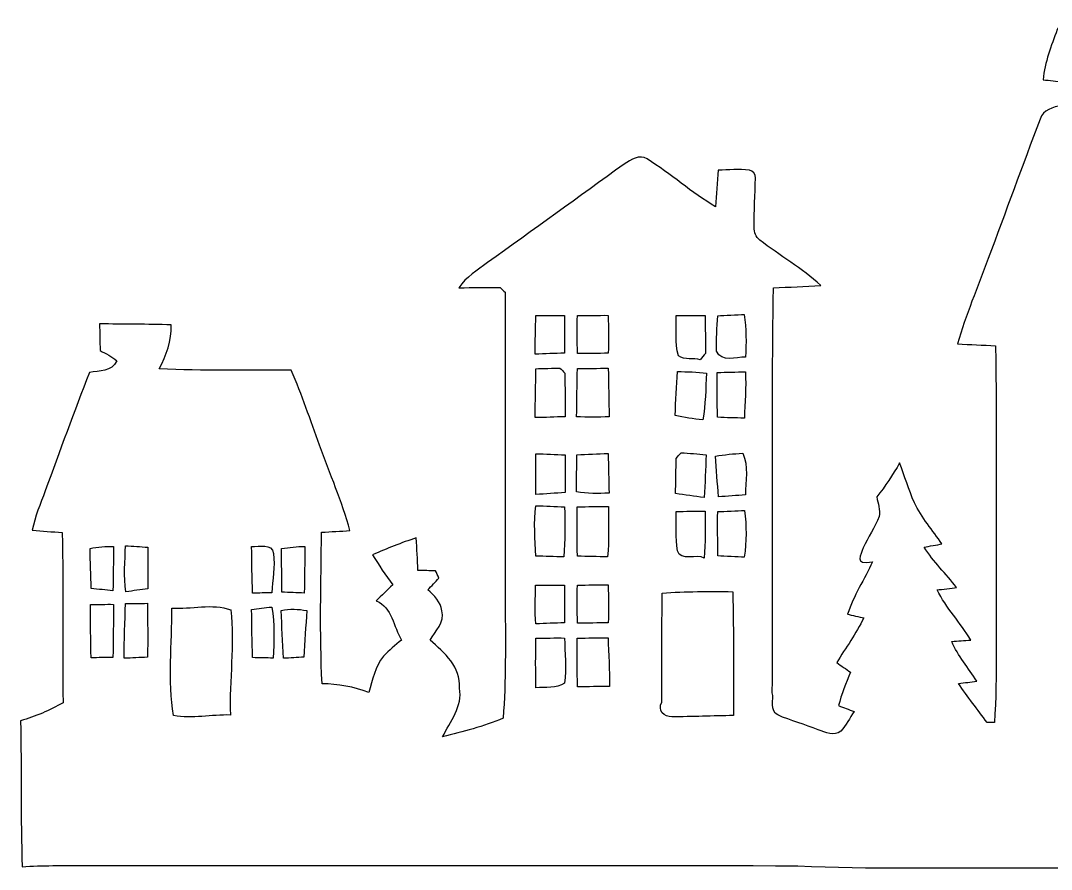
# Model space of a CAD drawing. Header units: centimetres. Extents: x -15.5 to 15.8, y -13.7 to 12.7.
# Drawn here: x -15.55 to 0.23, y -13.69 to -0.7 of the extents above; entities that cross this region are included whole.
import ezdxf

# ---------------------------------------------------------------- set-up
doc = ezdxf.new("R2010")
doc.units = ezdxf.units.CM
doc.header["$MEASUREMENT"] = 0
doc.layers.add('Layer 1', color=7, linetype='Continuous')

msp = doc.modelspace()

# ---------------------------------------------------------------- linework, layer by layer
at = {"layer": 'Layer 1', "color": 250}
for points, knots in [([(0.3175, -0.83644), (0.36195, -0.6985), (0.54328, -0.7553), (0.65511, -0.74013), (0.65511, -0.74013), (0.66569, -0.86395), (0.67628, -0.98884), (0.68897, -1.11301), (0.68897, -1.11301), (0.71014, -1.10808), (0.75247, -1.09784), (0.77364, -1.09291), (0.77364, -1.09291), (0.77717, -0.98354), (0.76694, -0.87136), (0.80116, -0.76588), (0.80116, -0.76588), (0.88759, -0.72461), (0.98637, -0.73589), (1.07915, -0.73448), (1.07915, -0.73448), (1.08797, -0.87066), (1.09573, -1.00789), (1.10843, -1.14406), (1.10843, -1.14406), (1.13453, -1.14476), (1.18745, -1.14618), (1.21391, -1.14688), (1.21391, -1.14688), (1.21814, -1.04916), (1.22661, -0.85372), (1.23084, -0.756), (1.23084, -0.756), (1.30528, -0.74507), (1.38007, -0.73237), (1.45591, -0.73378), (1.45591, -0.73378), (1.55681, -1.01812), (1.70286, -1.28905), (1.72508, -1.59667), (1.72508, -1.59667), (1.64747, -1.61819), (1.57021, -1.64077), (1.49366, -1.66511), (1.49366, -1.66511), (1.49613, -1.78047), (1.50283, -1.90077), (1.50918, -2.01718), (1.50918, -2.01718), (2.59609, -2.05387), (3.68476, -1.99355), (4.77132, -2.05493), (4.77132, -2.05493), (5.03802, -2.81164), (5.32694, -3.56094), (5.59823, -4.31624), (5.59823, -4.31624), (5.75663, -4.75686), (5.96547, -5.18195), (6.0646, -5.64197), (6.0646, -5.64197), (5.91996, -5.64621), (5.77638, -5.65714), (5.63421, -5.67549), (5.63421, -5.67549), (5.53967, -5.7598), (5.58271, -5.90762), (5.57565, -6.01451), (5.57565, -6.01451), (5.60317, -7.73254), (5.60176, -9.45233), (5.56895, -11.17036), (5.56895, -11.17036), (5.57036, -11.29489), (5.68678, -11.45434), (5.82471, -11.40178), (5.82471, -11.40178), (6.00851, -11.19152), (6.16867, -10.95234), (6.27592, -10.69305), (6.27592, -10.69305), (6.20254, -10.69305), (6.12951, -10.69516), (6.05649, -10.69763), (6.05649, -10.69763), (6.04555, -10.66835), (6.03497, -10.63978), (6.02474, -10.6112), (6.02474, -10.6112), (6.18843, -10.42564), (6.32954, -10.21609), (6.38775, -9.97232), (6.38775, -9.97232), (6.29214, -9.9755), (6.19725, -9.98008), (6.102, -9.98185), (6.102, -9.98185), (6.21277, -9.64988), (6.49958, -9.41176), (6.6227, -9.08297), (6.6227, -9.08297), (6.52251, -9.06286), (6.42161, -9.04487), (6.32213, -9.02406), (6.32213, -9.02406), (6.49958, -8.79299), (6.69008, -8.57109), (6.8453, -8.32414), (6.8453, -8.32414), (6.77227, -8.31638), (6.62622, -8.30121), (6.5532, -8.29381), (6.5532, -8.29381), (6.68796, -8.06168), (6.86752, -7.8546), (6.9663, -7.60271), (6.9663, -7.60271), (7.06473, -7.36424), (7.1247, -7.11271), (7.20443, -6.86788), (7.20443, -6.86788), (7.32049, -7.04885), (7.43126, -7.233), (7.53886, -7.41962), (7.53886, -7.41962), (7.61365, -7.53604), (7.50852, -7.6648), (7.5311, -7.78757), (7.5311, -7.78757), (7.62247, -8.04086), (7.77628, -8.26664), (7.87082, -8.51888), (7.87082, -8.51888), (7.78898, -8.52699), (7.70749, -8.53369), (7.626, -8.53863), (7.626, -8.53863), (7.73642, -8.86319), (7.91175, -9.15987), (8.03204, -9.48055), (8.03204, -9.48055), (7.95267, -9.50807), (7.87365, -9.53558), (7.79498, -9.5631), (7.79498, -9.5631), (7.90293, -9.85202), (8.07191, -10.11167), (8.21443, -10.38366), (8.21443, -10.38366), (8.13717, -10.42564), (8.05956, -10.46621), (7.98195, -10.50678), (7.98195, -10.50678), (8.04827, -10.70328), (8.12835, -10.89589), (8.1848, -11.09627), (8.1848, -11.09627), (8.10507, -11.12908), (8.02464, -11.15977), (7.9442, -11.18976), (7.9442, -11.18976), (8.00735, -11.33016), (8.04792, -11.4875), (8.14776, -11.6078), (8.14776, -11.6078), (8.32626, -11.73339), (8.55662, -11.71399), (8.76512, -11.7161), (8.76512, -11.7161), (8.76794, -10.26089), (8.76653, -8.80604), (8.76582, -7.35118), (8.76582, -7.35118), (8.61801, -7.34025), (8.4709, -7.3346), (8.32379, -7.32367), (8.32379, -7.32367), (8.46137, -6.99452), (8.64658, -6.68831), (8.80745, -6.37046), (8.80745, -6.37046), (9.08297, -5.86775), (9.33767, -5.35446), (9.61178, -4.85105), (9.61178, -4.85105), (10.72056, -4.84928), (11.82934, -4.85211), (12.93812, -4.84999), (12.93812, -4.84999), (12.954, -4.566), (12.95894, -4.28237), (12.96, -3.99838), (12.96, -3.99838), (13.25457, -3.98921), (13.55302, -3.9691), (13.84582, -4.0065), (13.84582, -4.0065), (13.9005, -4.27002), (13.84406, -4.55683), (13.92661, -4.8133), (13.92661, -4.8133), (14.28432, -5.32271), (14.53233, -5.89597), (14.83148, -6.43961), (14.83148, -6.43961), (14.98247, -6.73453), (15.16027, -7.0171), (15.28339, -7.32614), (15.28339, -7.32614), (15.14687, -7.3406), (15.00893, -7.34519), (14.87241, -7.35436), (14.87241, -7.35436), (14.79726, -8.75418), (14.84559, -10.15682), (14.86288, -11.55771), (14.86288, -11.55771), (15.14757, -11.46387), (15.44391, -11.41801), (15.73918, -11.37073), (15.73918, -11.37073), (15.7794, -11.77078), (15.74094, -12.17471), (15.754, -12.57653), (15.754, -12.57653), (15.74024, -12.94059), (15.7921, -13.3096), (15.73953, -13.67226), (15.73953, -13.67226), (10.38119, -13.66732), (5.0232, -13.67155), (-0.33514, -13.67014), (-0.33514, -13.67014), (-1.44039, -13.66238), (-2.5467, -13.69377), (-3.65125, -13.63804), (-3.65125, -13.63804), (-7.2965, -13.62957), (-10.94211, -13.63874), (-14.58736, -13.6338), (-14.58736, -13.6338), (-14.90063, -13.63521), (-15.21425, -13.63133), (-15.52681, -13.65426), (-15.52681, -13.65426), (-15.54833, -12.90884), (-15.53563, -12.16342), (-15.54974, -11.41801), (-15.54974, -11.41801), (-15.32326, -11.35239), (-15.10594, -11.25926), (-14.90063, -11.1439), (-14.90063, -11.1439), (-14.91192, -10.27501), (-14.89463, -9.40576), (-14.91262, -8.53687), (-14.91262, -8.53687), (-15.06573, -8.52417), (-15.21848, -8.51359), (-15.37159, -8.50124), (-15.37159, -8.50124), (-15.33102, -8.29204), (-15.24423, -8.0966), (-15.17227, -7.89764), (-15.17227, -7.89764), (-14.95213, -7.29086), (-14.72741, -6.6862), (-14.4967, -6.08365), (-14.4967, -6.08365), (-14.35171, -6.0579), (-14.14568, -6.0773), (-14.07901, -5.90903), (-14.07901, -5.90903), (-14.15203, -5.83918), (-14.24481, -5.79684), (-14.33301, -5.75028), (-14.33301, -5.75028), (-14.33583, -5.61411), (-14.33901, -5.47829), (-14.34183, -5.34317), (-14.34183, -5.34317), (-13.97564, -5.34353), (-13.60981, -5.34529), (-13.24398, -5.35728), (-13.24398, -5.35728), (-13.23869, -5.59964), (-13.31842, -5.82119), (-13.42778, -6.03215), (-13.42778, -6.03215), (-12.75468, -6.06178), (-12.08052, -6.04873), (-11.40672, -6.04908), (-11.40672, -6.04908), (-11.24444, -6.4262), (-11.11603, -6.81637), (-10.97351, -7.2009), (-10.97351, -7.2009), (-10.8137, -7.63482), (-10.63202, -8.06097), (-10.50819, -8.50724), (-10.50819, -8.50724), (-10.65318, -8.515), (-10.79782, -8.52311), (-10.94246, -8.53228), (-10.94246, -8.53228), (-10.9541, -9.30487), (-10.97351, -10.07886), (-10.93611, -10.85109), (-10.93611, -10.85109), (-10.69164, -10.85744), (-10.44716, -10.89554), (-10.21821, -10.98444), (-10.21821, -10.98444), (-10.16459, -10.79359), (-10.12049, -10.58968), (-9.99737, -10.42952), (-9.99737, -10.42952), (-9.90988, -10.34062), (-9.81287, -10.26336), (-9.71938, -10.18187), (-9.71938, -10.18187), (-9.84462, -9.97797), (-9.85838, -9.68269), (-10.10603, -9.58321), (-10.10603, -9.58321), (-10.02453, -9.49925), (-9.93881, -9.41917), (-9.85485, -9.33803), (-9.85485, -9.33803), (-9.96033, -9.18563), (-10.06934, -9.0364), (-10.16141, -8.87589), (-10.16141, -8.87589), (-9.94128, -8.78381), (-9.7215, -8.68892), (-9.4929, -8.61977), (-9.4929, -8.61977), (-9.48373, -8.78417), (-9.47526, -8.95068), (-9.4675, -9.11648), (-9.4675, -9.11648), (-9.37789, -9.11825), (-9.28793, -9.12036), (-9.19798, -9.12319), (-9.19798, -9.12319), (-9.18104, -9.15987), (-9.1634, -9.19692), (-9.14612, -9.23431), (-9.14612, -9.23431), (-9.20186, -9.29464), (-9.25901, -9.3539), (-9.31616, -9.41317), (-9.31616, -9.41317), (-9.22302, -9.50136), (-9.11507, -9.59661), (-9.10131, -9.73279), (-9.10131, -9.73279), (-9.0551, -9.91411), (-9.20186, -10.04394), (-9.28299, -10.1854), (-9.28299, -10.1854), (-9.0618, -10.3699), (-8.8071, -10.60027), (-8.83214, -10.91741), (-8.83214, -10.91741), (-8.77993, -11.20034), (-8.97502, -11.42965), (-9.09179, -11.66601), (-9.09179, -11.66601), (-8.77958, -11.58099), (-8.46314, -11.50832), (-8.16469, -11.38026), (-8.16469, -11.38026), (-8.11953, -10.80417), (-8.13082, -10.22562), (-8.13082, -9.64847), (-8.13082, -9.64847), (-8.13506, -8.05145), (-8.12624, -6.45442), (-8.13506, -4.8574), (-8.13506, -4.8574), (-8.16046, -4.8327), (-8.1855, -4.80836), (-8.2109, -4.78402), (-8.2109, -4.78402), (-8.42045, -4.78402), (-8.63, -4.78649), (-8.83955, -4.78861), (-8.83955, -4.78861), (-8.73407, -4.62104), (-8.55663, -4.52155), (-8.40423, -4.40267), (-8.40423, -4.40267), (-7.7022, -3.9056), (-7.00652, -3.39972), (-6.31119, -2.89419), (-6.31119, -2.89419), (-6.20959, -2.83175), (-6.07554, -2.73791), (-5.95806, -2.81693), (-5.95806, -2.81693), (-5.59682, -3.04236), (-5.28003, -3.3334), (-4.91208, -3.54965), (-4.91208, -3.54965), (-4.89867, -3.36091), (-4.88738, -3.17394), (-4.87363, -2.98626), (-4.87363, -2.98626), (-4.71452, -2.98732), (-4.5533, -2.96686), (-4.3942, -2.98803), (-4.3942, -2.98803), (-4.33705, -2.99297), (-4.2986, -3.05364), (-4.30354, -3.10868), (-4.30354, -3.10868), (-4.30671, -3.36056), (-4.32611, -3.61244), (-4.32118, -3.86468), (-4.32118, -3.86468), (-4.32082, -3.937), (-4.29613, -4.01249), (-4.23721, -4.05836), (-4.23721, -4.05836), (-3.93065, -4.29683), (-3.58704, -4.48663), (-3.30235, -4.75333), (-3.30235, -4.75333), (-3.54436, -4.7685), (-3.78636, -4.77767), (-4.02802, -4.79107), (-4.02802, -4.79107), (-4.05553, -6.85729), (-4.02837, -8.92387), (-4.04354, -10.99009), (-4.04354, -10.99009), (-4.01849, -11.08287), (-4.08411, -11.27019), (-3.96169, -11.32875), (-3.96169, -11.32875), (-3.76061, -11.42083), (-3.54295, -11.47057), (-3.33975, -11.55876), (-3.33975, -11.55876), (-3.23003, -11.59087), (-3.09386, -11.6653), (-2.99544, -11.5757), (-2.99544, -11.5757), (-2.91359, -11.4868), (-2.85891, -11.37708), (-2.79329, -11.27654), (-2.79329, -11.27654), (-2.87196, -11.24585), (-2.95099, -11.21622), (-3.02966, -11.18694), (-3.02966, -11.18694), (-2.98556, -11.01019), (-2.91888, -10.84086), (-2.84515, -10.6747), (-2.84515, -10.6747), (-2.91641, -10.62602), (-2.98803, -10.57769), (-3.05858, -10.5283), (-3.05858, -10.5283), (-2.92065, -10.2997), (-2.75802, -10.08556), (-2.64513, -9.8425), (-2.64513, -9.8425), (-2.70686, -9.82839), (-2.83034, -9.80017), (-2.89207, -9.78641), (-2.89207, -9.78641), (-2.79929, -9.50277), (-2.63349, -9.25301), (-2.51001, -8.98313), (-2.51001, -8.98313), (-2.81129, -9.0424), (-2.68393, -8.87236), (-2.65077, -8.77252), (-2.65077, -8.77252), (-2.58022, -8.60672), (-2.47262, -8.45891), (-2.40947, -8.29028), (-2.40947, -8.29028), (-2.38689, -8.18974), (-2.42817, -8.08955), (-2.4444, -7.99147), (-2.4444, -7.99147), (-2.31105, -7.8292), (-2.2031, -7.65034), (-2.09444, -7.47148), (-2.09444, -7.47148), (-2.02001, -7.67468), (-1.95651, -7.88211), (-1.86902, -8.08108), (-1.86902, -8.08108), (-1.75578, -8.30827), (-1.59138, -8.50406), (-1.4478, -8.71185), (-1.4478, -8.71185), (-1.51518, -8.72384), (-1.65029, -8.74748), (-1.71768, -8.75912), (-1.71768, -8.75912), (-1.5815, -8.98701), (-1.38148, -9.16552), (-1.2252, -9.3786), (-1.2252, -9.3786), (-1.29928, -9.38742), (-1.44745, -9.40541), (-1.52153, -9.41423), (-1.52153, -9.41423), (-1.38395, -9.69222), (-1.16311, -9.91623), (-1.00577, -10.18293), (-1.00577, -10.18293), (-1.10384, -10.18893), (-1.20121, -10.19634), (-1.29822, -10.20445), (-1.29822, -10.20445), (-1.20474, -10.42741), (-1.03964, -10.60803), (-0.91511, -10.81334), (-0.91511, -10.81334), (-1.00718, -10.82569), (-1.09926, -10.83486), (-1.19133, -10.8458), (-1.19133, -10.8458), (-1.06116, -11.0557), (-0.90064, -11.24444), (-0.75741, -11.44552), (-0.75741, -11.44552), (-0.72919, -11.44588), (-0.67204, -11.44693), (-0.64382, -11.44729), (-0.64382, -11.44729), (-0.59796, -10.71915), (-0.62159, -9.98926), (-0.61736, -9.26042), (-0.61736, -9.26042), (-0.62265, -8.06591), (-0.60643, -6.87105), (-0.62653, -5.67655), (-0.62653, -5.67655), (-0.82091, -5.66702), (-1.01494, -5.6582), (-1.20897, -5.64974), (-1.20897, -5.64974), (-1.08444, -5.20347), (-0.89888, -4.77767), (-0.73978, -4.34305), (-0.73978, -4.34305), (-0.47096, -3.6322), (-0.21519, -2.91641), (0.0568, -2.20733), (0.0568, -2.20733), (0.09666, -2.05634), (0.25541, -2.02847), (0.3877, -1.99496), (0.3877, -1.99496), (0.39229, -1.90606), (0.40146, -1.72826), (0.40605, -1.63901), (0.40605, -1.63901), (0.3048, -1.62666), (0.2032, -1.61607), (0.10195, -1.60338), (0.10195, -1.60338), (0.12418, -1.33421), (0.22719, -1.08691), (0.3175, -0.83644), (0.3175, -0.83644), (0.3175, -0.83644), (0.3175, -0.83644), (0.3175, -0.83644)], [0, 0, 0, 0, 0.00689655, 0.00689655, 0.00689655, 0.00689655, 0.0137931, 0.0137931, 0.0137931, 0.0137931, 0.02068966, 0.02068966, 0.02068966, 0.02068966, 0.02758621, 0.02758621, 0.02758621, 0.02758621, 0.03448276, 0.03448276, 0.03448276, 0.03448276, 0.04137931, 0.04137931, 0.04137931, 0.04137931, 0.04827586, 0.04827586, 0.04827586, 0.04827586, 0.05517241, 0.05517241, 0.05517241, 0.05517241, 0.06206897, 0.06206897, 0.06206897, 0.06206897, 0.06896552, 0.06896552, 0.06896552, 0.06896552, 0.07586207, 0.07586207, 0.07586207, 0.07586207, 0.08275862, 0.08275862, 0.08275862, 0.08275862, 0.08965517, 0.08965517, 0.08965517, 0.08965517, 0.09655172, 0.09655172, 0.09655172, 0.09655172, 0.10344828, 0.10344828, 0.10344828, 0.10344828, 0.11034483, 0.11034483, 0.11034483, 0.11034483, 0.11724138, 0.11724138, 0.11724138, 0.11724138, 0.12413793, 0.12413793, 0.12413793, 0.12413793, 0.13103448, 0.13103448, 0.13103448, 0.13103448, 0.13793103, 0.13793103, 0.13793103, 0.13793103, 0.14482759, 0.14482759, 0.14482759, 0.14482759, 0.15172414, 0.15172414, 0.15172414, 0.15172414, 0.15862069, 0.15862069, 0.15862069, 0.15862069, 0.16551724, 0.16551724, 0.16551724, 0.16551724, 0.17241379, 0.17241379, 0.17241379, 0.17241379, 0.17931034, 0.17931034, 0.17931034, 0.17931034, 0.1862069, 0.1862069, 0.1862069, 0.1862069, 0.19310345, 0.19310345, 0.19310345, 0.19310345, 0.2, 0.2, 0.2, 0.2, 0.20689655, 0.20689655, 0.20689655, 0.20689655, 0.2137931, 0.2137931, 0.2137931, 0.2137931, 0.22068966, 0.22068966, 0.22068966, 0.22068966, 0.22758621, 0.22758621, 0.22758621, 0.22758621, 0.23448276, 0.23448276, 0.23448276, 0.23448276, 0.24137931, 0.24137931, 0.24137931, 0.24137931, 0.24827586, 0.24827586, 0.24827586, 0.24827586, 0.25517241, 0.25517241, 0.25517241, 0.25517241, 0.26206897, 0.26206897, 0.26206897, 0.26206897, 0.26896552, 0.26896552, 0.26896552, 0.26896552, 0.27586207, 0.27586207, 0.27586207, 0.27586207, 0.28275862, 0.28275862, 0.28275862, 0.28275862, 0.28965517, 0.28965517, 0.28965517, 0.28965517, 0.29655172, 0.29655172, 0.29655172, 0.29655172, 0.30344828, 0.30344828, 0.30344828, 0.30344828, 0.31034483, 0.31034483, 0.31034483, 0.31034483, 0.31724138, 0.31724138, 0.31724138, 0.31724138, 0.32413793, 0.32413793, 0.32413793, 0.32413793, 0.33103448, 0.33103448, 0.33103448, 0.33103448, 0.33793103, 0.33793103, 0.33793103, 0.33793103, 0.34482759, 0.34482759, 0.34482759, 0.34482759, 0.35172414, 0.35172414, 0.35172414, 0.35172414, 0.35862069, 0.35862069, 0.35862069, 0.35862069, 0.36551724, 0.36551724, 0.36551724, 0.36551724, 0.37241379, 0.37241379, 0.37241379, 0.37241379, 0.37931034, 0.37931034, 0.37931034, 0.37931034, 0.3862069, 0.3862069, 0.3862069, 0.3862069, 0.39310345, 0.39310345, 0.39310345, 0.39310345, 0.4, 0.4, 0.4, 0.4, 0.40689655, 0.40689655, 0.40689655, 0.40689655, 0.4137931, 0.4137931, 0.4137931, 0.4137931, 0.42068966, 0.42068966, 0.42068966, 0.42068966, 0.42758621, 0.42758621, 0.42758621, 0.42758621, 0.43448276, 0.43448276, 0.43448276, 0.43448276, 0.44137931, 0.44137931, 0.44137931, 0.44137931, 0.44827586, 0.44827586, 0.44827586, 0.44827586, 0.45517241, 0.45517241, 0.45517241, 0.45517241, 0.46206897, 0.46206897, 0.46206897, 0.46206897, 0.46896552, 0.46896552, 0.46896552, 0.46896552, 0.47586207, 0.47586207, 0.47586207, 0.47586207, 0.48275862, 0.48275862, 0.48275862, 0.48275862, 0.48965517, 0.48965517, 0.48965517, 0.48965517, 0.49655172, 0.49655172, 0.49655172, 0.49655172, 0.50344828, 0.50344828, 0.50344828, 0.50344828, 0.51034483, 0.51034483, 0.51034483, 0.51034483, 0.51724138, 0.51724138, 0.51724138, 0.51724138, 0.52413793, 0.52413793, 0.52413793, 0.52413793, 0.53103448, 0.53103448, 0.53103448, 0.53103448, 0.53793103, 0.53793103, 0.53793103, 0.53793103, 0.54482759, 0.54482759, 0.54482759, 0.54482759, 0.55172414, 0.55172414, 0.55172414, 0.55172414, 0.55862069, 0.55862069, 0.55862069, 0.55862069, 0.56551724, 0.56551724, 0.56551724, 0.56551724, 0.57241379, 0.57241379, 0.57241379, 0.57241379, 0.57931034, 0.57931034, 0.57931034, 0.57931034, 0.5862069, 0.5862069, 0.5862069, 0.5862069, 0.59310345, 0.59310345, 0.59310345, 0.59310345, 0.6, 0.6, 0.6, 0.6, 0.60689655, 0.60689655, 0.60689655, 0.60689655, 0.6137931, 0.6137931, 0.6137931, 0.6137931, 0.62068966, 0.62068966, 0.62068966, 0.62068966, 0.62758621, 0.62758621, 0.62758621, 0.62758621, 0.63448276, 0.63448276, 0.63448276, 0.63448276, 0.64137931, 0.64137931, 0.64137931, 0.64137931, 0.64827586, 0.64827586, 0.64827586, 0.64827586, 0.65517241, 0.65517241, 0.65517241, 0.65517241, 0.66206897, 0.66206897, 0.66206897, 0.66206897, 0.66896552, 0.66896552, 0.66896552, 0.66896552, 0.67586207, 0.67586207, 0.67586207, 0.67586207, 0.68275862, 0.68275862, 0.68275862, 0.68275862, 0.68965517, 0.68965517, 0.68965517, 0.68965517, 0.69655172, 0.69655172, 0.69655172, 0.69655172, 0.70344828, 0.70344828, 0.70344828, 0.70344828, 0.71034483, 0.71034483, 0.71034483, 0.71034483, 0.71724138, 0.71724138, 0.71724138, 0.71724138, 0.72413793, 0.72413793, 0.72413793, 0.72413793, 0.73103448, 0.73103448, 0.73103448, 0.73103448, 0.73793103, 0.73793103, 0.73793103, 0.73793103, 0.74482759, 0.74482759, 0.74482759, 0.74482759, 0.75172414, 0.75172414, 0.75172414, 0.75172414, 0.75862069, 0.75862069, 0.75862069, 0.75862069, 0.76551724, 0.76551724, 0.76551724, 0.76551724, 0.77241379, 0.77241379, 0.77241379, 0.77241379, 0.77931034, 0.77931034, 0.77931034, 0.77931034, 0.7862069, 0.7862069, 0.7862069, 0.7862069, 0.79310345, 0.79310345, 0.79310345, 0.79310345, 0.8, 0.8, 0.8, 0.8, 0.80689655, 0.80689655, 0.80689655, 0.80689655, 0.8137931, 0.8137931, 0.8137931, 0.8137931, 0.82068966, 0.82068966, 0.82068966, 0.82068966, 0.82758621, 0.82758621, 0.82758621, 0.82758621, 0.83448276, 0.83448276, 0.83448276, 0.83448276, 0.84137931, 0.84137931, 0.84137931, 0.84137931, 0.84827586, 0.84827586, 0.84827586, 0.84827586, 0.85517241, 0.85517241, 0.85517241, 0.85517241, 0.86206897, 0.86206897, 0.86206897, 0.86206897, 0.86896552, 0.86896552, 0.86896552, 0.86896552, 0.87586207, 0.87586207, 0.87586207, 0.87586207, 0.88275862, 0.88275862, 0.88275862, 0.88275862, 0.88965517, 0.88965517, 0.88965517, 0.88965517, 0.89655172, 0.89655172, 0.89655172, 0.89655172, 0.90344828, 0.90344828, 0.90344828, 0.90344828, 0.91034483, 0.91034483, 0.91034483, 0.91034483, 0.91724138, 0.91724138, 0.91724138, 0.91724138, 0.92413793, 0.92413793, 0.92413793, 0.92413793, 0.93103448, 0.93103448, 0.93103448, 0.93103448, 0.93793103, 0.93793103, 0.93793103, 0.93793103, 0.94482759, 0.94482759, 0.94482759, 0.94482759, 0.95172414, 0.95172414, 0.95172414, 0.95172414, 0.95862069, 0.95862069, 0.95862069, 0.95862069, 0.96551724, 0.96551724, 0.96551724, 0.96551724, 0.97241379, 0.97241379, 0.97241379, 0.97241379, 0.97931034, 0.97931034, 0.97931034, 0.97931034, 0.9862069, 0.9862069, 0.9862069, 0.9862069, 1, 1, 1, 1]), ([(-4.87856, -5.21758), (-4.88915, -5.39821), (-4.90573, -5.57953), (-4.89726, -5.76121), (-4.89726, -5.76121), (-4.82071, -5.93549), (-4.60128, -5.84764), (-4.45347, -5.85047), (-4.45347, -5.85047), (-4.44324, -5.63316), (-4.439, -5.41373), (-4.47569, -5.19853), (-4.47569, -5.19853), (-4.57659, -5.20347), (-4.77802, -5.21264), (-4.87856, -5.21758), (-4.87856, -5.21758), (-4.87856, -5.21758), (-4.87856, -5.21758), (-4.87856, -5.21758)], [0, 0, 0, 0, 0.16666667, 0.16666667, 0.16666667, 0.16666667, 0.33333333, 0.33333333, 0.33333333, 0.33333333, 0.5, 0.5, 0.5, 0.5, 0.66666667, 0.66666667, 0.66666667, 0.66666667, 1, 1, 1, 1]), ([(-7.66269, -5.21511), (-7.66833, -5.41161), (-7.67221, -5.60811), (-7.67503, -5.80566), (-7.67503, -5.80566), (-7.5251, -5.80037), (-7.37517, -5.79473), (-7.22454, -5.78979), (-7.22454, -5.78979), (-7.22277, -5.59682), (-7.22313, -5.40456), (-7.22489, -5.21229), (-7.22489, -5.21229), (-7.37094, -5.21194), (-7.51699, -5.21264), (-7.66269, -5.21511), (-7.66269, -5.21511), (-7.66269, -5.21511), (-7.66269, -5.21511), (-7.66269, -5.21511)], [0, 0, 0, 0, 0.16666667, 0.16666667, 0.16666667, 0.16666667, 0.33333333, 0.33333333, 0.33333333, 0.33333333, 0.5, 0.5, 0.5, 0.5, 0.66666667, 0.66666667, 0.66666667, 0.66666667, 1, 1, 1, 1]), ([(-7.02769, -5.21441), (-7.0298, -5.40773), (-7.02945, -5.60176), (-7.02733, -5.79579), (-7.02733, -5.79579), (-6.86964, -5.79579), (-6.7123, -5.79296), (-6.55426, -5.79226), (-6.55426, -5.79226), (-6.55249, -5.59788), (-6.55285, -5.4042), (-6.55461, -5.21088), (-6.55461, -5.21088), (-6.7123, -5.21053), (-6.87035, -5.21194), (-7.02769, -5.21441), (-7.02769, -5.21441), (-7.02769, -5.21441), (-7.02769, -5.21441), (-7.02769, -5.21441)], [0, 0, 0, 0, 0.16666667, 0.16666667, 0.16666667, 0.16666667, 0.33333333, 0.33333333, 0.33333333, 0.33333333, 0.5, 0.5, 0.5, 0.5, 0.66666667, 0.66666667, 0.66666667, 0.66666667, 1, 1, 1, 1]), ([(-5.51744, -5.21511), (-5.50051, -5.41655), (-5.54602, -5.63351), (-5.47864, -5.82895), (-5.47864, -5.82895), (-5.3848, -5.90056), (-5.25039, -5.8607), (-5.14562, -5.89245), (-5.14562, -5.89245), (-5.11916, -5.85893), (-5.09235, -5.82577), (-5.06554, -5.79296), (-5.06554, -5.79296), (-5.06695, -5.59894), (-5.06977, -5.40526), (-5.074, -5.21229), (-5.074, -5.21229), (-5.22217, -5.21194), (-5.36998, -5.21264), (-5.51744, -5.21511), (-5.51744, -5.21511), (-5.51744, -5.21511), (-5.51744, -5.21511), (-5.51744, -5.21511)], [0, 0, 0, 0, 0.14285714, 0.14285714, 0.14285714, 0.14285714, 0.28571429, 0.28571429, 0.28571429, 0.28571429, 0.42857143, 0.42857143, 0.42857143, 0.42857143, 0.57142857, 0.57142857, 0.57142857, 0.57142857, 0.71428571, 0.71428571, 0.71428571, 0.71428571, 1, 1, 1, 1]), ([(-7.66128, -6.02791), (-7.66833, -6.27592), (-7.67186, -6.52427), (-7.67433, -6.77298), (-7.67433, -6.77298), (-7.52087, -6.77686), (-7.36776, -6.7691), (-7.21431, -6.7624), (-7.21431, -6.7624), (-7.21501, -6.53944), (-7.21678, -6.31613), (-7.21889, -6.09388), (-7.21889, -6.09388), (-7.24394, -6.06848), (-7.26863, -6.04308), (-7.29368, -6.01804), (-7.29368, -6.01804), (-7.3854, -6.02051), (-7.5692, -6.02544), (-7.66128, -6.02791), (-7.66128, -6.02791), (-7.66128, -6.02791), (-7.66128, -6.02791), (-7.66128, -6.02791)], [0, 0, 0, 0, 0.14285714, 0.14285714, 0.14285714, 0.14285714, 0.28571429, 0.28571429, 0.28571429, 0.28571429, 0.42857143, 0.42857143, 0.42857143, 0.42857143, 0.57142857, 0.57142857, 0.57142857, 0.57142857, 0.71428571, 0.71428571, 0.71428571, 0.71428571, 1, 1, 1, 1]), ([(-7.02628, -6.0258), (-7.03298, -6.27239), (-7.03686, -6.51933), (-7.03933, -6.76698), (-7.03933, -6.76698), (-6.87388, -6.76804), (-6.70842, -6.76804), (-6.54226, -6.76698), (-6.54226, -6.76698), (-6.54544, -6.51827), (-6.54932, -6.26992), (-6.55602, -6.02227), (-6.55602, -6.02227), (-6.71301, -6.02192), (-6.86999, -6.02298), (-7.02628, -6.0258), (-7.02628, -6.0258), (-7.02628, -6.0258), (-7.02628, -6.0258), (-7.02628, -6.0258)], [0, 0, 0, 0, 0.16666667, 0.16666667, 0.16666667, 0.16666667, 0.33333333, 0.33333333, 0.33333333, 0.33333333, 0.5, 0.5, 0.5, 0.5, 0.66666667, 0.66666667, 0.66666667, 0.66666667, 1, 1, 1, 1]), ([(-5.49275, -6.07236), (-5.51215, -6.29532), (-5.52027, -6.51827), (-5.53156, -6.74194), (-5.53156, -6.74194), (-5.39256, -6.77792), (-5.25074, -6.79521), (-5.10787, -6.8132), (-5.10787, -6.8132), (-5.06307, -6.57648), (-5.0673, -6.33342), (-5.04896, -6.09459), (-5.04896, -6.09459), (-5.19606, -6.0773), (-5.34458, -6.07342), (-5.49275, -6.07236), (-5.49275, -6.07236), (-5.49275, -6.07236), (-5.49275, -6.07236), (-5.49275, -6.07236)], [0, 0, 0, 0, 0.16666667, 0.16666667, 0.16666667, 0.16666667, 0.33333333, 0.33333333, 0.33333333, 0.33333333, 0.5, 0.5, 0.5, 0.5, 0.66666667, 0.66666667, 0.66666667, 0.66666667, 1, 1, 1, 1]), ([(-4.88597, -6.08542), (-4.88597, -6.31331), (-4.88597, -6.5405), (-4.88491, -6.7691), (-4.88491, -6.7691), (-4.74733, -6.78039), (-4.6101, -6.78215), (-4.47146, -6.78462), (-4.47146, -6.78462), (-4.46052, -6.54897), (-4.44394, -6.31331), (-4.45453, -6.07801), (-4.45453, -6.07801), (-4.59846, -6.0773), (-4.74274, -6.08224), (-4.88597, -6.08542), (-4.88597, -6.08542), (-4.88597, -6.08542), (-4.88597, -6.08542), (-4.88597, -6.08542)], [0, 0, 0, 0, 0.16666667, 0.16666667, 0.16666667, 0.16666667, 0.33333333, 0.33333333, 0.33333333, 0.33333333, 0.5, 0.5, 0.5, 0.5, 0.66666667, 0.66666667, 0.66666667, 0.66666667, 1, 1, 1, 1]), ([(-7.66445, -7.32931), (-7.66621, -7.53639), (-7.66516, -7.74418), (-7.66198, -7.95232), (-7.66198, -7.95232), (-7.51276, -7.94667), (-7.36388, -7.93468), (-7.21536, -7.92304), (-7.21536, -7.92304), (-7.21501, -7.73077), (-7.21501, -7.53886), (-7.21536, -7.3473), (-7.21536, -7.3473), (-7.36494, -7.33989), (-7.51522, -7.33354), (-7.66445, -7.32931), (-7.66445, -7.32931), (-7.66445, -7.32931), (-7.66445, -7.32931), (-7.66445, -7.32931)], [0, 0, 0, 0, 0.16666667, 0.16666667, 0.16666667, 0.16666667, 0.33333333, 0.33333333, 0.33333333, 0.33333333, 0.5, 0.5, 0.5, 0.5, 0.66666667, 0.66666667, 0.66666667, 0.66666667, 1, 1, 1, 1]), ([(-7.0358, -7.3473), (-7.03756, -7.48806), (-7.04074, -7.76993), (-7.04215, -7.91069), (-7.04215, -7.91069), (-6.87776, -7.94632), (-6.70948, -7.93962), (-6.54226, -7.93397), (-6.54226, -7.93397), (-6.54614, -7.73112), (-6.55073, -7.52863), (-6.55673, -7.32684), (-6.55673, -7.32684), (-6.71689, -7.33143), (-6.87634, -7.33848), (-7.0358, -7.3473), (-7.0358, -7.3473), (-7.0358, -7.3473), (-7.0358, -7.3473), (-7.0358, -7.3473)], [0, 0, 0, 0, 0.16666667, 0.16666667, 0.16666667, 0.16666667, 0.33333333, 0.33333333, 0.33333333, 0.33333333, 0.5, 0.5, 0.5, 0.5, 0.66666667, 0.66666667, 0.66666667, 0.66666667, 1, 1, 1, 1]), ([(-5.44089, -7.31555), (-5.46559, -7.34342), (-5.49028, -7.372), (-5.51462, -7.40057), (-5.51462, -7.40057), (-5.51744, -7.53533), (-5.52238, -7.80486), (-5.52521, -7.93962), (-5.52521, -7.93962), (-5.38021, -7.96396), (-5.23452, -7.98019), (-5.08847, -8.001), (-5.08847, -8.001), (-5.07259, -7.78263), (-5.06589, -7.56356), (-5.05707, -7.34589), (-5.05707, -7.34589), (-5.18442, -7.33178), (-5.31319, -7.32155), (-5.44089, -7.31555), (-5.44089, -7.31555), (-5.44089, -7.31555), (-5.44089, -7.31555), (-5.44089, -7.31555)], [0, 0, 0, 0, 0.14285714, 0.14285714, 0.14285714, 0.14285714, 0.28571429, 0.28571429, 0.28571429, 0.28571429, 0.42857143, 0.42857143, 0.42857143, 0.42857143, 0.57142857, 0.57142857, 0.57142857, 0.57142857, 0.71428571, 0.71428571, 0.71428571, 0.71428571, 1, 1, 1, 1]), ([(-4.91525, -7.36529), (-4.89797, -7.57237), (-4.88386, -7.77946), (-4.86798, -7.98759), (-4.86798, -7.98759), (-4.72969, -7.9816), (-4.59176, -7.97066), (-4.45347, -7.96008), (-4.45347, -7.96008), (-4.45876, -7.74912), (-4.39984, -7.51805), (-4.49686, -7.3212), (-4.49686, -7.3212), (-4.63726, -7.32966), (-4.77626, -7.34519), (-4.91525, -7.36529), (-4.91525, -7.36529), (-4.91525, -7.36529), (-4.91525, -7.36529), (-4.91525, -7.36529)], [0, 0, 0, 0, 0.16666667, 0.16666667, 0.16666667, 0.16666667, 0.33333333, 0.33333333, 0.33333333, 0.33333333, 0.5, 0.5, 0.5, 0.5, 0.66666667, 0.66666667, 0.66666667, 0.66666667, 1, 1, 1, 1]), ([(-7.66128, -8.12553), (-7.70537, -8.38094), (-7.66798, -8.63953), (-7.66374, -8.89706), (-7.66374, -8.89706), (-7.52122, -8.90094), (-7.37835, -8.90482), (-7.23512, -8.90905), (-7.23512, -8.90905), (-7.21148, -8.65434), (-7.22171, -8.39752), (-7.22242, -8.14282), (-7.22242, -8.14282), (-7.36882, -8.13611), (-7.51522, -8.13047), (-7.66128, -8.12553), (-7.66128, -8.12553), (-7.66128, -8.12553), (-7.66128, -8.12553), (-7.66128, -8.12553)], [0, 0, 0, 0, 0.16666667, 0.16666667, 0.16666667, 0.16666667, 0.33333333, 0.33333333, 0.33333333, 0.33333333, 0.5, 0.5, 0.5, 0.5, 0.66666667, 0.66666667, 0.66666667, 0.66666667, 1, 1, 1, 1]), ([(-7.02839, -8.14246), (-7.03227, -8.39399), (-7.03227, -8.64588), (-7.02804, -8.89811), (-7.02804, -8.89811), (-6.87388, -8.90305), (-6.71971, -8.90482), (-6.56484, -8.9094), (-6.56484, -8.9094), (-6.54121, -8.65329), (-6.55144, -8.39505), (-6.55214, -8.13894), (-6.55214, -8.13894), (-6.71089, -8.13823), (-6.86999, -8.13964), (-7.02839, -8.14246), (-7.02839, -8.14246), (-7.02839, -8.14246), (-7.02839, -8.14246), (-7.02839, -8.14246)], [0, 0, 0, 0, 0.16666667, 0.16666667, 0.16666667, 0.16666667, 0.33333333, 0.33333333, 0.33333333, 0.33333333, 0.5, 0.5, 0.5, 0.5, 0.66666667, 0.66666667, 0.66666667, 0.66666667, 1, 1, 1, 1]), ([(-4.87998, -8.21655), (-4.88315, -8.44197), (-4.87962, -8.6674), (-4.87609, -8.89388), (-4.87609, -8.89388), (-4.77555, -8.89847), (-4.57447, -8.90834), (-4.47393, -8.91293), (-4.47393, -8.91293), (-4.43583, -8.67692), (-4.43618, -8.43421), (-4.47146, -8.19785), (-4.47146, -8.19785), (-4.57376, -8.20244), (-4.77767, -8.21161), (-4.87998, -8.21655), (-4.87998, -8.21655), (-4.87998, -8.21655), (-4.87998, -8.21655), (-4.87998, -8.21655)], [0, 0, 0, 0, 0.16666667, 0.16666667, 0.16666667, 0.16666667, 0.33333333, 0.33333333, 0.33333333, 0.33333333, 0.5, 0.5, 0.5, 0.5, 0.66666667, 0.66666667, 0.66666667, 0.66666667, 1, 1, 1, 1]), ([(-5.51744, -8.21373), (-5.51462, -8.41304), (-5.52626, -8.61554), (-5.49628, -8.81415), (-5.49628, -8.81415), (-5.44901, -8.98384), (-5.19677, -8.86143), (-5.08529, -8.92704), (-5.08529, -8.92704), (-5.06871, -8.68856), (-5.07083, -8.44903), (-5.07012, -8.2109), (-5.07012, -8.2109), (-5.21935, -8.21055), (-5.36893, -8.2109), (-5.51744, -8.21373), (-5.51744, -8.21373), (-5.51744, -8.21373), (-5.51744, -8.21373), (-5.51744, -8.21373)], [0, 0, 0, 0, 0.16666667, 0.16666667, 0.16666667, 0.16666667, 0.33333333, 0.33333333, 0.33333333, 0.33333333, 0.5, 0.5, 0.5, 0.5, 0.66666667, 0.66666667, 0.66666667, 0.66666667, 1, 1, 1, 1]), ([(-14.48647, -8.78064), (-14.48153, -8.98384), (-14.47588, -9.18774), (-14.46848, -9.39165), (-14.46848, -9.39165), (-14.35841, -9.40717), (-14.24834, -9.41564), (-14.13792, -9.42799), (-14.13792, -9.42799), (-14.13016, -9.2015), (-14.13016, -8.97431), (-14.12769, -8.74818), (-14.12769, -8.74818), (-14.24799, -8.74854), (-14.36829, -8.75736), (-14.48647, -8.78064), (-14.48647, -8.78064), (-14.48647, -8.78064), (-14.48647, -8.78064), (-14.48647, -8.78064)], [0, 0, 0, 0, 0.16666667, 0.16666667, 0.16666667, 0.16666667, 0.33333333, 0.33333333, 0.33333333, 0.33333333, 0.5, 0.5, 0.5, 0.5, 0.66666667, 0.66666667, 0.66666667, 0.66666667, 1, 1, 1, 1]), ([(-13.9446, -8.73901), (-13.95236, -8.9729), (-13.97318, -9.20962), (-13.9379, -9.4428), (-13.9379, -9.4428), (-13.82571, -9.42693), (-13.71283, -9.41493), (-13.60029, -9.40012), (-13.60029, -9.40012), (-13.60029, -9.18704), (-13.60029, -8.97396), (-13.60099, -8.76194), (-13.60099, -8.76194), (-13.71529, -8.75101), (-13.82959, -8.74324), (-13.9446, -8.73901), (-13.9446, -8.73901), (-13.9446, -8.73901), (-13.9446, -8.73901), (-13.9446, -8.73901)], [0, 0, 0, 0, 0.16666667, 0.16666667, 0.16666667, 0.16666667, 0.33333333, 0.33333333, 0.33333333, 0.33333333, 0.5, 0.5, 0.5, 0.5, 0.66666667, 0.66666667, 0.66666667, 0.66666667, 1, 1, 1, 1]), ([(-12.01314, -8.75101), (-12.01103, -8.98842), (-12.00644, -9.22549), (-12.00009, -9.46362), (-12.00009, -9.46362), (-11.90131, -9.46362), (-11.80289, -9.45903), (-11.70376, -9.45974), (-11.70376, -9.45974), (-11.69458, -9.25936), (-11.65225, -9.05722), (-11.68083, -8.85825), (-11.68083, -8.85825), (-11.69776, -8.69139), (-11.90061, -8.75841), (-12.01314, -8.75101), (-12.01314, -8.75101), (-12.01314, -8.75101), (-12.01314, -8.75101), (-12.01314, -8.75101)], [0, 0, 0, 0, 0.16666667, 0.16666667, 0.16666667, 0.16666667, 0.33333333, 0.33333333, 0.33333333, 0.33333333, 0.5, 0.5, 0.5, 0.5, 0.66666667, 0.66666667, 0.66666667, 0.66666667, 1, 1, 1, 1]), ([(-11.55524, -8.78311), (-11.55418, -9.00465), (-11.55312, -9.22584), (-11.55136, -9.44809), (-11.55136, -9.44809), (-11.43741, -9.45621), (-11.32346, -9.45762), (-11.20881, -9.46362), (-11.20881, -9.46362), (-11.20034, -9.22549), (-11.20211, -8.98666), (-11.19999, -8.74889), (-11.19999, -8.74889), (-11.31923, -8.75065), (-11.43811, -8.76159), (-11.55524, -8.78311), (-11.55524, -8.78311), (-11.55524, -8.78311), (-11.55524, -8.78311), (-11.55524, -8.78311)], [0, 0, 0, 0, 0.16666667, 0.16666667, 0.16666667, 0.16666667, 0.33333333, 0.33333333, 0.33333333, 0.33333333, 0.5, 0.5, 0.5, 0.5, 0.66666667, 0.66666667, 0.66666667, 0.66666667, 1, 1, 1, 1]), ([(-7.66727, -9.34261), (-7.67009, -9.53946), (-7.68491, -9.73808), (-7.66269, -9.93493), (-7.66269, -9.93493), (-7.51664, -9.92858), (-7.37059, -9.92293), (-7.22454, -9.91729), (-7.22454, -9.91729), (-7.22277, -9.72432), (-7.22313, -9.5317), (-7.22489, -9.33979), (-7.22489, -9.33979), (-7.3727, -9.33944), (-7.52016, -9.33979), (-7.66727, -9.34261), (-7.66727, -9.34261), (-7.66727, -9.34261), (-7.66727, -9.34261), (-7.66727, -9.34261)], [0, 0, 0, 0, 0.16666667, 0.16666667, 0.16666667, 0.16666667, 0.33333333, 0.33333333, 0.33333333, 0.33333333, 0.5, 0.5, 0.5, 0.5, 0.66666667, 0.66666667, 0.66666667, 0.66666667, 1, 1, 1, 1]), ([(-7.02769, -9.34191), (-7.0298, -9.53523), (-7.02945, -9.72891), (-7.02733, -9.92329), (-7.02733, -9.92329), (-6.86964, -9.92329), (-6.7123, -9.92046), (-6.55426, -9.91976), (-6.55426, -9.91976), (-6.55249, -9.72538), (-6.55285, -9.5317), (-6.55461, -9.33838), (-6.55461, -9.33838), (-6.7123, -9.33803), (-6.87035, -9.33909), (-7.02769, -9.34191), (-7.02769, -9.34191), (-7.02769, -9.34191), (-7.02769, -9.34191), (-7.02769, -9.34191)], [0, 0, 0, 0, 0.16666667, 0.16666667, 0.16666667, 0.16666667, 0.33333333, 0.33333333, 0.33333333, 0.33333333, 0.5, 0.5, 0.5, 0.5, 0.66666667, 0.66666667, 0.66666667, 0.66666667, 1, 1, 1, 1]), ([(-5.73158, -9.46256), (-5.73052, -10.01889), (-5.74358, -10.57522), (-5.73229, -11.1319), (-5.73229, -11.1319), (-5.81166, -11.26067), (-5.68995, -11.36544), (-5.58271, -11.35733), (-5.58271, -11.35733), (-5.26838, -11.35627), (-4.95406, -11.34286), (-4.63938, -11.33934), (-4.63938, -11.33934), (-4.63903, -10.70681), (-4.63268, -10.07463), (-4.65032, -9.44245), (-4.65032, -9.44245), (-5.01086, -9.43434), (-5.37175, -9.43963), (-5.73158, -9.46256), (-5.73158, -9.46256), (-5.73158, -9.46256), (-5.73158, -9.46256), (-5.73158, -9.46256)], [0, 0, 0, 0, 0.14285714, 0.14285714, 0.14285714, 0.14285714, 0.28571429, 0.28571429, 0.28571429, 0.28571429, 0.42857143, 0.42857143, 0.42857143, 0.42857143, 0.57142857, 0.57142857, 0.57142857, 0.57142857, 0.71428571, 0.71428571, 0.71428571, 0.71428571, 1, 1, 1, 1]), ([(-13.94354, -9.62484), (-13.95448, -9.90318), (-13.96718, -10.18222), (-13.96506, -10.46127), (-13.96506, -10.46127), (-13.84547, -10.45774), (-13.72623, -10.44963), (-13.60629, -10.4461), (-13.60629, -10.4461), (-13.60241, -10.17058), (-13.60417, -9.89506), (-13.60981, -9.62025), (-13.60981, -9.62025), (-13.72094, -9.62096), (-13.83242, -9.6206), (-13.94354, -9.62484), (-13.94354, -9.62484), (-13.94354, -9.62484), (-13.94354, -9.62484), (-13.94354, -9.62484)], [0, 0, 0, 0, 0.16666667, 0.16666667, 0.16666667, 0.16666667, 0.33333333, 0.33333333, 0.33333333, 0.33333333, 0.5, 0.5, 0.5, 0.5, 0.66666667, 0.66666667, 0.66666667, 0.66666667, 1, 1, 1, 1]), ([(-13.23516, -9.69292), (-13.23234, -10.23937), (-13.29972, -10.80064), (-13.208, -11.33934), (-13.208, -11.33934), (-12.92225, -11.38802), (-12.62662, -11.32381), (-12.3384, -11.33016), (-12.3384, -11.33016), (-12.35745, -10.79465), (-12.27173, -10.25207), (-12.33311, -9.72044), (-12.33311, -9.72044), (-12.61816, -9.61743), (-12.93918, -9.71127), (-13.23516, -9.69292), (-13.23516, -9.69292), (-13.23516, -9.69292), (-13.23516, -9.69292), (-13.23516, -9.69292)], [0, 0, 0, 0, 0.16666667, 0.16666667, 0.16666667, 0.16666667, 0.33333333, 0.33333333, 0.33333333, 0.33333333, 0.5, 0.5, 0.5, 0.5, 0.66666667, 0.66666667, 0.66666667, 0.66666667, 1, 1, 1, 1]), ([(-14.48259, -9.64036), (-14.48047, -9.91094), (-14.47729, -10.18152), (-14.46989, -10.45281), (-14.46989, -10.45281), (-14.35876, -10.45316), (-14.24799, -10.44787), (-14.13686, -10.44822), (-14.13686, -10.44822), (-14.13087, -10.17693), (-14.12981, -9.906), (-14.12875, -9.63577), (-14.12875, -9.63577), (-14.24658, -9.63471), (-14.36476, -9.63683), (-14.48259, -9.64036), (-14.48259, -9.64036), (-14.48259, -9.64036), (-14.48259, -9.64036), (-14.48259, -9.64036)], [0, 0, 0, 0, 0.16666667, 0.16666667, 0.16666667, 0.16666667, 0.33333333, 0.33333333, 0.33333333, 0.33333333, 0.5, 0.5, 0.5, 0.5, 0.66666667, 0.66666667, 0.66666667, 0.66666667, 1, 1, 1, 1]), ([(-12.01385, -9.71726), (-12.01103, -9.96103), (-12.00714, -10.20551), (-12.00044, -10.45034), (-12.00044, -10.45034), (-11.89426, -10.45704), (-11.79019, -10.45139), (-11.68329, -10.46092), (-11.68329, -10.46092), (-11.67306, -10.19986), (-11.65684, -9.93493), (-11.70658, -9.67705), (-11.70658, -9.67705), (-11.80959, -9.68834), (-11.91154, -9.70315), (-12.01385, -9.71726), (-12.01385, -9.71726), (-12.01385, -9.71726), (-12.01385, -9.71726), (-12.01385, -9.71726)], [0, 0, 0, 0, 0.16666667, 0.16666667, 0.16666667, 0.16666667, 0.33333333, 0.33333333, 0.33333333, 0.33333333, 0.5, 0.5, 0.5, 0.5, 0.66666667, 0.66666667, 0.66666667, 0.66666667, 1, 1, 1, 1]), ([(-11.56018, -9.72785), (-11.55136, -9.97232), (-11.54183, -10.21715), (-11.52525, -10.46198), (-11.52525, -10.46198), (-11.42118, -10.45704), (-11.31746, -10.44857), (-11.21304, -10.4454), (-11.21304, -10.4454), (-11.19893, -10.20657), (-11.18729, -9.96809), (-11.16859, -9.73067), (-11.16859, -9.73067), (-11.29806, -9.70597), (-11.43071, -9.7028), (-11.56018, -9.72785), (-11.56018, -9.72785), (-11.56018, -9.72785), (-11.56018, -9.72785), (-11.56018, -9.72785)], [0, 0, 0, 0, 0.16666667, 0.16666667, 0.16666667, 0.16666667, 0.33333333, 0.33333333, 0.33333333, 0.33333333, 0.5, 0.5, 0.5, 0.5, 0.66666667, 0.66666667, 0.66666667, 0.66666667, 1, 1, 1, 1]), ([(-7.66339, -10.15365), (-7.66727, -10.40694), (-7.66692, -10.66059), (-7.66233, -10.91459), (-7.66233, -10.91459), (-7.51628, -10.90119), (-7.35154, -10.9287), (-7.22313, -10.84262), (-7.22313, -10.84262), (-7.19138, -10.61367), (-7.22383, -10.38049), (-7.22277, -10.15118), (-7.22277, -10.15118), (-7.36988, -10.15047), (-7.51699, -10.15118), (-7.66339, -10.15365), (-7.66339, -10.15365), (-7.66339, -10.15365), (-7.66339, -10.15365), (-7.66339, -10.15365)], [0, 0, 0, 0, 0.16666667, 0.16666667, 0.16666667, 0.16666667, 0.33333333, 0.33333333, 0.33333333, 0.33333333, 0.5, 0.5, 0.5, 0.5, 0.66666667, 0.66666667, 0.66666667, 0.66666667, 1, 1, 1, 1]), ([(-7.02874, -10.1533), (-7.03192, -10.40165), (-7.03121, -10.65036), (-7.02628, -10.89907), (-7.02628, -10.89907), (-6.86294, -10.89413), (-6.69925, -10.89836), (-6.53556, -10.89131), (-6.53556, -10.89131), (-6.53521, -10.64401), (-6.54967, -10.39601), (-6.55673, -10.14977), (-6.55673, -10.14977), (-6.71407, -10.14942), (-6.87176, -10.15047), (-7.02874, -10.1533)], [0, 0, 0, 0, 0.2, 0.2, 0.2, 0.2, 0.4, 0.4, 0.4, 0.4, 0.6, 0.6, 0.6, 0.6, 1, 1, 1, 1])]:
    msp.add_open_spline(points, degree=3, knots=knots, dxfattribs=at)

doc.saveas('drawing.dxf')
